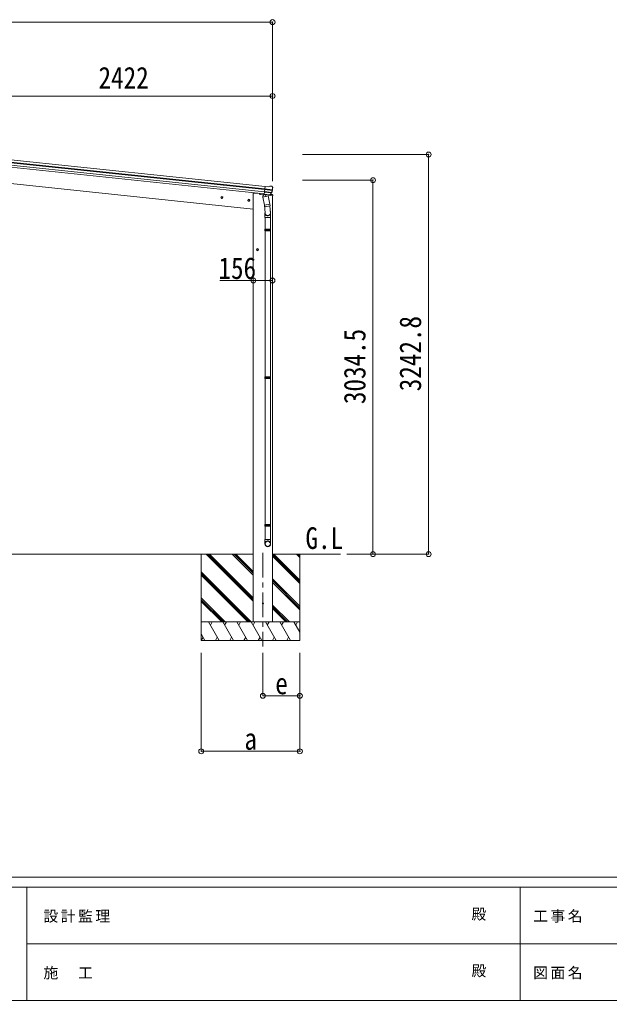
# Model space of a CAD drawing. Units: millimetres at full size, sheet at 1:40; some dimension numbers follow another scale. Extents: x -11243 to 11243, y -7760 to 7760.
# Drawn here: x -4656 to 125, y -7760 to 198 of the extents above; entities that cross this region are included whole.
import ezdxf
from ezdxf.enums import TextEntityAlignment as Align

# ---------------------------------------------------------------- set-up
doc = ezdxf.new("R2010")
doc.units = ezdxf.units.MM
doc.header["$LTSCALE"] = 40
doc.header["$PDMODE"] = 32
doc.header["$PDSIZE"] = 40
doc.linetypes.add('CHAIN1', pattern=[8, 5, -1, 1, -1])
for name, color, linetype, lineweight in [('0-0_0', 7, 'Continuous', 9), ('0-1_本体', 5, 'CHAIN1', 9), ('0-3_ELV2', 4, 'Continuous', 9), ('0-6_OTH_LINE', 6, 'Continuous', 9), ('0-9_OUTLINE', 7, 'Continuous', 9), ('F-0_240', 7, 'Continuous', 9)]:
    doc.layers.add(name, color=color, linetype=linetype, lineweight=lineweight)
doc.layers.add('0-7_SHAPE', color=7, linetype='Continuous')
doc.styles.add('ＭＳ ゴシック', font='')
doc.styles.get('ＭＳ ゴシック').set_extended_font_data('MS Gothic')

msp = doc.modelspace()

# ---------------------------------------------------------------- linework, layer by layer
at = {"layer": '0-0_0'}
for p, q in [((-7309.71, -4138.73), (-2761.69, -4138.73)), ((-3183.94, -4138.73), (-3183.94, -4838.73)), ((-2761.69, -4520.99), (-3143.95, -4138.73)), ((-2761.69, -4506.85), (-3129.81, -4138.73)), ((-2761.69, -4492.7), (-3115.67, -4138.73)), ((-2761.69, -4308.86), (-2931.82, -4138.73)), ((-2761.69, -4294.72), (-2917.67, -4138.73)), ((-2761.69, -4280.57), (-2903.53, -4138.73)), ((-2262.08, -4138.73), (-2606.19, -4138.73)), ((-2606.19, -4138.73), (-2054.1, -4138.73)), ((-2383.94, -4364.1), (-2606.19, -4141.85)), ((-2383.94, -4378.24), (-2606.19, -4155.99)), ((-2383.94, -4349.96), (-2595.17, -4138.73)), ((-2383.94, -4166.11), (-2411.32, -4138.73)), ((-2383.94, -4151.97), (-2397.17, -4138.73)), ((-2383.94, -4138.73), (-2383.94, -4838.73)), ((-2777.79, -4688.73), (-3183.94, -4282.59)), ((-2791.94, -4688.73), (-3183.94, -4296.73)), ((-2806.08, -4688.73), (-3183.94, -4310.87)), ((-2383.94, -4562.09), (-2606.19, -4339.84)), ((-2383.94, -4576.23), (-2606.19, -4353.98)), ((-2383.94, -4590.37), (-2606.19, -4368.12)), ((-2989.93, -4688.73), (-3183.94, -4494.72)), ((-3004.07, -4688.73), (-3183.94, -4508.86)), ((-3018.21, -4688.73), (-3183.94, -4523.01)), ((-2469.43, -4688.73), (-2606.19, -4551.97)), ((-2483.57, -4688.73), (-2606.19, -4566.11)), ((-2497.71, -4688.73), (-2606.19, -4580.25)), ((-3183.94, -4688.73), (-2383.94, -4688.73)), ((-3038.55, -4838.73), (-3125.16, -4688.73)), ((-3110.15, -4714.71), (-3095.15, -4688.73)), ((-2923.08, -4838.73), (-3009.68, -4688.73)), ((-2979.68, -4688.73), (-2994.68, -4714.71)), ((-2807.61, -4838.73), (-2894.21, -4688.73)), ((-2879.21, -4714.71), (-2864.21, -4688.73)), ((-2692.14, -4838.73), (-2778.74, -4688.73)), ((-2763.74, -4714.71), (-2748.74, -4688.73)), ((-2576.67, -4838.73), (-2663.27, -4688.73)), ((-2648.27, -4714.71), (-2633.27, -4688.73)), ((-2461.2, -4838.73), (-2547.8, -4688.73)), ((-2532.8, -4714.71), (-2517.8, -4688.73)), ((-2383.94, -4772.56), (-2432.34, -4688.73)), ((-2417.33, -4714.71), (-2402.33, -4688.73)), ((-3154.02, -4838.73), (-3183.94, -4786.92)), ((-3169.02, -4812.75), (-3183.94, -4838.58)), ((-2383.94, -4838.73), (-3183.94, -4838.73)), ((-3053.55, -4812.75), (-3068.55, -4838.73)), ((-2938.08, -4812.75), (-2953.08, -4838.73)), ((-2822.61, -4812.75), (-2837.61, -4838.73)), ((-2707.14, -4812.75), (-2722.14, -4838.73)), ((-2591.67, -4812.75), (-2606.67, -4838.73)), ((-2476.2, -4812.75), (-2491.2, -4838.73))]:
    msp.add_line(p, q, dxfattribs=at)
at = {"layer": '0-1_本体'}
msp.add_line((-2683.94, -4129.52), (-2683.94, -4888.73), dxfattribs=at)
at = {"layer": '0-3_ELV2'}
for p, q in [((-2668.51, -1179.8), (-4967.93, -938.12)), ((-2668.08, -1175.62), (-4967.49, -933.94)), ((-2666.09, -1156.72), (-4965.51, -915.05)), ((-4971.78, -974.72), (-2672.36, -1216.39)), ((-2670.61, -1199.66), (-4970.02, -957.98)), ((-4992.36, -1104.28), (-2761.69, -1338.73)), ((-2672.67, -1219.29), (-2665.88, -1154.73)), ((-2609.05, -1187.38), (-2668.66, -1181.12)), ((-2668.04, -1175.26), (-2608.3, -1181.54)), ((-2639.36, -1157.52), (-2665.88, -1154.73)), ((-2611.79, -1154.39), (-2611.79, -1154.39)), ((-2608.43, -1156.21), (-2608.43, -1156.21)), ((-2608.43, -1156.21), (-2604.93, -1160.53)), ((-2604.93, -1160.53), (-2604.24, -1161.39)), ((-2603.65, -1165.3), (-2603.57, -1163.42)), ((-3022.77, -1240.15), (-3015.91, -1237.09)), ((-3010.62, -1248.97), (-3017.48, -1252.02)), ((-3015.91, -1237.09), (-3009.84, -1241.5)), ((-3009.84, -1241.5), (-3010.62, -1248.97)), ((-2803.97, -1263.14), (-2797.12, -1260.09)), ((-2791.83, -1271.96), (-2798.69, -1275.02)), ((-2797.12, -1260.09), (-2791.04, -1264.5)), ((-2791.04, -1264.5), (-2791.83, -1271.96)), ((-2710.91, -1212.34), (-2710.49, -1215.57)), ((-2676.79, -1222.97), (-2706.05, -1219.89)), ((-2672.5, -1217.7), (-2673.43, -1217.89)), ((-2672.67, -1219.29), (-2662.72, -1220.33)), ((-2629.27, -1223.62), (-2672.65, -1219.06)), ((-2615.68, -1207.87), (-2670.86, -1202.07)), ((-2669.12, -1219.75), (-2670.69, -1219.59)), ((-2613.36, -1203.6), (-2670.39, -1197.6)), ((-2631.58, -1223.7), (-2669.12, -1219.75)), ((-2662.72, -1220.33), (-2662.47, -1220.45)), ((-2662.47, -1220.45), (-2637.14, -1223.11)), ((-2637.14, -1223.11), (-2636.87, -1223.05)), ((-2636.87, -1223.05), (-2629.17, -1223.86)), ((-2603.04, -1230.72), (-2636.77, -1227.17)), ((-2630.02, -1223.86), (-2631.58, -1223.7)), ((-2627.5, -1222.3), (-2614.46, -1206.37)), ((-2626.56, -1222.94), (-2612.87, -1207.19)), ((-2623.45, -1219.53), (-2606.6, -1221.3)), ((-2606.19, -4688.73), (-2606.19, -1230.39)), ((-2603.94, -1223.89), (-2603.04, -1230.72)), ((-2734.19, -1664.53), (-2727.69, -1660.77)), ((-2727.69, -1660.77), (-2721.19, -1664.53)), ((-2721.19, -1664.53), (-2721.19, -1672.03)), ((-2721.19, -1672.03), (-2727.69, -1675.79))]:
    msp.add_line(p, q, dxfattribs=at)
for points in [[(-2639.36, -1157.52), (-2626.57, -1153.12), (-2626.57, -1153.12)], [(-2625.28, -1152.97), (-2625.28, -1152.97), (-2611.79, -1154.39)], [(-3017.48, -1252.02), (-3023.55, -1247.61), (-3022.77, -1240.15)], [(-2798.69, -1275.02), (-2804.76, -1270.61), (-2803.97, -1263.14)], [(-2761.69, -4688.73), (-2761.69, -1209.73), (-2741.69, -1209.73), (-2710.83, -1212.97)], [(-2727.69, -1675.79), (-2734.19, -1672.03), (-2734.19, -1664.53)]]:
    msp.add_lwpolyline(points, dxfattribs=at)
for centre, radius in [((-3016.7, -1244.56), 8.5), ((-3016.7, -1244.56), 7.7), ((-3016.7, -1244.56), 6.5), ((-2797.9, -1267.55), 8.5), ((-2797.9, -1267.55), 7.7), ((-2797.9, -1267.55), 6.5), ((-2727.69, -1668.28), 8.5), ((-2727.69, -1668.28), 7.7), ((-2727.69, -1668.28), 6.5), ((-2683.94, -4538.73), 4.5)]:
    msp.add_circle(centre, radius, dxfattribs=at)
for centre, radius, start, end in [((-2625.59, -1155.95), 3, 84.02369, 108.97631), ((-2804.54, -1144.18), 200.2, 342.20009, 347.53883), ((-2804.54, -1144.18), 202, 342.13916, 354), ((-2612.32, -1159.36), 5, 39.04426, 83.95574), ((-2609.15, -1188.73), 1.35, 83.1605, 85.91927), ((-2606.28, -1187.75), 2.74, 167.02151, 172.43412), ((-2563.58, -1188.89), 45.32, 170.67122, 173.64518), ((-2797.47, -1146.23), 192.44, 349.4271, 354.57578), ((-2705.53, -1214.92), 5, 187.5, 264), ((-2670.63, -1219.09), 0.5, 228.73754, 264), ((-2629.97, -1223.36), 0.5, 264, 299.26246), ((-2628.82, -1220.98), 2.99, 273.2717, 319.00739), ((-2616.78, -1204.47), 3, 320.69111, 342.20009), ((-2615.13, -1205.22), 3, 319, 342.13916), ((-2606.91, -1224.28), 3, 7.5, 84)]:
    msp.add_arc(centre, radius, start, end, dxfattribs=at)
for centre, major_axis, ratio, start_param, end_param in [((-2806.85, -1166.13), (20.92, 199.05), 0.994373, 1.5554317, 1.5718064), ((-2806.85, -1166.13), (20.92, 199.05), 0.994373, 4.7113789, 4.7277536), ((-2605.78, -1164.44), (0.38, 5.97), 0.020485, 0.671432, 1.5691306), ((-2610.11, -1158.9), (5.48, -2.51), 0.24881, 0.460585, 0.4641038), ((-2606.57, -1163.28), (-1.9, 2.34), 0.995767, 3.9859716, 4.712389), ((-2628.96, -1220.64), (0.51, 2.96), 0.642905, 3.2459383, 4.203928), ((-2628.87, -1220.87), (1.1, -2.8), 0.997631, 5.8041905, 5.8929484), ((-2628.91, -1220.75), (3.02, -2.79), 0.650902, 5.2561448, 5.3289554), ((-2626.52, -1220.9), (1.71, 2.84), 0.040856, 2.1135035, 2.1416249)]:
    msp.add_ellipse(centre, major_axis=major_axis, ratio=ratio, start_param=start_param, end_param=end_param, dxfattribs=at)
at = {"layer": '0-6_OTH_LINE'}
for p, q in [((-7465.71, 178.33), (-2605.69, 178.33)), ((-2605.69, 178.33), (-2605.69, -1112.75)), ((-2605.69, -421.67), (-5027.8, -421.67)), ((-1340.24, -895.95), (-2362.58, -895.95)), ((-1340.24, -895.95), (-1340.24, -4138.73)), ((-1791.24, -1104.28), (-2362.58, -1104.28)), ((-1791.24, -1104.28), (-1791.24, -4138.73)), ((-2761.69, -1918.28), (-2606.19, -1918.28)), ((-1791.24, -4138.73), (-2004.1, -4138.73)), ((-1340.24, -4138.73), (-2004.1, -4138.73)), ((-3183.94, -5738.73), (-3183.94, -4939.73)), ((-2683.94, -5288.73), (-2683.94, -4939.73)), ((-2383.94, -5288.73), (-2383.94, -4939.73)), ((-2383.94, -5738.73), (-2383.94, -4939.73)), ((-2383.94, -5288.73), (-2683.94, -5288.73)), ((-2383.94, -5738.73), (-3183.94, -5738.73))]:
    msp.add_line(p, q, dxfattribs=at)
at = {"layer": '0-6_OTH_LINE', "lineweight": 18}
msp.add_line((-2761.69, -1918.28), (-3033.73, -1918.28), dxfattribs=at)
at = {"layer": '0-6_OTH_LINE'}
for p in [(-2605.69, 178.33), (-2605.69, -421.67), (-1340.24, -895.95), (-1791.24, -1104.28), (-2761.69, -1918.28), (-2606.19, -1918.28), (-1791.24, -4138.73), (-1340.24, -4138.73), (-2683.94, -5288.73), (-2383.94, -5288.73), (-3183.94, -5738.73), (-2383.94, -5738.73)]:
    msp.add_point(p, dxfattribs=at)
at = {"layer": '0-9_OUTLINE'}
for p, q in [((-2684.88, -1241.36), (-2640, -1232.23)), ((-2671.52, -1307.01), (-2684.88, -1241.36)), ((-2673.43, -1217.89), (-2684.63, -1234.82)), ((-2684.63, -1234.82), (-2683.36, -1241.05)), ((-2672.5, -1217.7), (-2673.43, -1217.89)), ((-2630.02, -1223.86), (-2670.69, -1219.59)), ((-2662.98, -1220.78), (-2660.07, -1235.13)), ((-2633.84, -1226.02), (-2658.59, -1235.77)), ((-2642.18, -1229.3), (-2641.52, -1232.53)), ((-2640, -1232.23), (-2626.64, -1297.88)), ((-2633.38, -1224.16), (-2633.23, -1224.89)), ((-2671.96, -1304.87), (-2665.31, -1372.62)), ((-2671.52, -1307.01), (-2626.64, -1297.88)), ((-2671.51, -1307.01), (-2668.97, -1319.48)), ((-2625.71, -1312.49), (-2666.67, -1320.82)), ((-2629.05, -1313.17), (-2623.49, -1368.89)), ((-2624.16, -1310.13), (-2626.66, -1297.88)), ((-2624.38, -1311.53), (-2624.38, -1311.53)), ((-2667.34, -1371.4), (-2667.34, -1406.05)), ((-2667.34, -1406.05), (-2621.34, -1406.05)), ((-2665.34, -1406.05), (-2665.34, -1502.8)), ((-2623.34, -1406.05), (-2623.34, -1502.8)), ((-2621.34, -1406.05), (-2621.34, -1371.7)), ((-2667.34, -1504.8), (-2666.34, -1502.8)), ((-2667.34, -1504.8), (-2621.34, -1504.8)), ((-2667.34, -1504.8), (-2667.34, -1512.8)), ((-2666.34, -1502.8), (-2622.34, -1502.8)), ((-2621.34, -1504.8), (-2622.34, -1502.8)), ((-2667.34, -1512.8), (-2621.34, -1512.8)), ((-2667.34, -1512.8), (-2666.34, -1514.8)), ((-2666.34, -1514.8), (-2622.34, -1514.8)), ((-2665.34, -1514.8), (-2665.34, -2700.98)), ((-2623.34, -1514.8), (-2623.34, -2700.98)), ((-2667.34, -2702.98), (-2666.34, -2700.98)), ((-2667.34, -2702.98), (-2621.34, -2702.98)), ((-2667.34, -2702.98), (-2667.34, -2710.98)), ((-2666.34, -2700.98), (-2622.34, -2700.98)), ((-2621.34, -2702.98), (-2622.34, -2700.98)), ((-2667.34, -2710.98), (-2621.34, -2710.98)), ((-2667.34, -2710.98), (-2666.34, -2712.98)), ((-2666.34, -2712.98), (-2622.34, -2712.98)), ((-2665.34, -2712.98), (-2665.34, -3899.17)), ((-2623.34, -2712.98), (-2623.34, -3899.17)), ((-2667.34, -3901.17), (-2666.34, -3899.17)), ((-2666.34, -3899.17), (-2622.34, -3899.17)), ((-2621.34, -3901.17), (-2622.34, -3899.17)), ((-2667.34, -3901.17), (-2621.34, -3901.17)), ((-2667.34, -3901.17), (-2667.34, -3909.17)), ((-2667.34, -3909.17), (-2621.34, -3909.17)), ((-2667.34, -3909.17), (-2666.34, -3911.17)), ((-2666.34, -3911.17), (-2622.34, -3911.17)), ((-2665.34, -3911.17), (-2665.34, -4021.17)), ((-2623.34, -3911.17), (-2623.34, -4021.17)), ((-2667.34, -4055.31), (-2667.34, -4021.17)), ((-2667.34, -4021.17), (-2621.34, -4021.17)), ((-2621.34, -4055.31), (-2621.34, -4021.17))]:
    msp.add_line(p, q, dxfattribs=at)
for points in [[(-2621.34, -1504.8), (-2621.34, -1512.8), (-2622.34, -1514.8)], [(-2621.34, -2702.98), (-2621.34, -2710.98), (-2622.34, -2712.98)], [(-2621.34, -3901.17), (-2621.34, -3909.17), (-2622.34, -3911.17)]]:
    msp.add_lwpolyline(points, dxfattribs=at)
for centre, radius, start, end in [((-2670.63, -1219.09), 0.5, 228.73754, 264), ((-2663.57, -1220.94), 0.604, 15.29405, 86.90158), ((-2659.07, -1234.86), 1.03, 195.53431, 297.46103), ((-2634.21, -1225.09), 1, 291.5, 11.5), ((-2632.89, -1224.06), 0.5, 84, 191.5), ((-2629.97, -1223.36), 0.5, 264, 299.26246), ((-2667.07, -1318.86), 2, 198.03157, 281.5), ((-2626.11, -1310.53), 2, 281.5, 330.09038), ((-2626.07, -1310.55), 1.95, 330.02234, 12.45983), ((-2651.34, -1371.7), 30, 0, 2.54858)]:
    msp.add_arc(centre, radius, start, end, dxfattribs=at)
for centre, major_axis, ratio, start_param, end_param in [((-2644.34, -1371.4), (-23, 0), 0.996195, 5.9588909, 9.9444346), ((-2644.34, -1371.4), (-21, 0), 0.996195, 0.0583862, 3.2616355), ((-2644.34, -4053.57), (23, 0), 0.996195, 6.2831853, 9.424778), ((-2644.34, -4055.31), (23, 0), 0.996195, 6.2831853, 9.424778), ((-2644.34, -4055.31), (0, -23.43), 0.981806, 4.712389, 7.8539816)]:
    msp.add_ellipse(centre, major_axis=major_axis, ratio=ratio, start_param=start_param, end_param=end_param, dxfattribs=at)
msp.add_ellipse((-2644.34, -4055.31), major_axis=(-21, 0), ratio=0.996195, dxfattribs=at)
at = {"layer": 'F-0_240', "color": 5}
for p, q in [((-11242.74, -6760), (10677.26, -6760)), ((-11242.74, -6840), (7121.58, -6840)), ((-4598.42, -6840), (-4598.42, -7760)), ((-598.42, -6840), (-598.42, -7760)), ((-4598.42, -7300), (3601.58, -7300)), ((-11242.74, -7760), (10677.26, -7760))]:
    msp.add_line(p, q, dxfattribs=at)

# ---------------------------------------------------------------- texts
at = {"layer": '0-6_OTH_LINE', "color": 7, "style": 'ＭＳ ゴシック', "width": 0.85}
for s, p in [('2422', (-4016.74, -413.67)), ('156', (-3044.36, -1959.05)), ('e', (-2583.94, -5328.73)), ('a', (-2833.94, -5778.73))]:
    msp.add_text(s, height=176, dxfattribs=at).set_placement(p, align=Align.BOTTOM_LEFT)
for s, p in [('3242.8', (-1348.24, -2817.34)), ('3034.5', (-1799.24, -2921.5))]:
    msp.add_text(s, height=176, rotation=90, dxfattribs=at).set_placement(p, align=Align.BOTTOM_LEFT)
at = {"layer": '0-7_SHAPE', "style": 'ＭＳ ゴシック', "width": 0.85}
msp.add_text('G.L', height=176, dxfattribs=at).set_placement((-2338.81, -4149.55), align=Align.BOTTOM_LEFT)
at = {"layer": 'F-0_240', "style": 'ＭＳ ゴシック'}
for p in [(-992.7, -7130), (-992.7, -7590)]:
    msp.add_text('殿', height=87.98, dxfattribs=at).set_placement(p, align=Align.BOTTOM_LEFT)
at = {"layer": 'F-0_240', "char_height": 87.98, "attachment_point": 7, "style": 'ＭＳ ゴシック'}
for s, insert in [('\\T1.17;設計監理', (-4463.32, -7130)), ('\\T1.17;工事名', (-492.95, -7130)), ('\\T1.17;施\u3000工', (-4463.32, -7590)), ('\\T1.17;図面名', (-492.95, -7590))]:
    msp.add_mtext(s, dxfattribs=dict(at, insert=insert))

doc.saveas('drawing.dxf')
